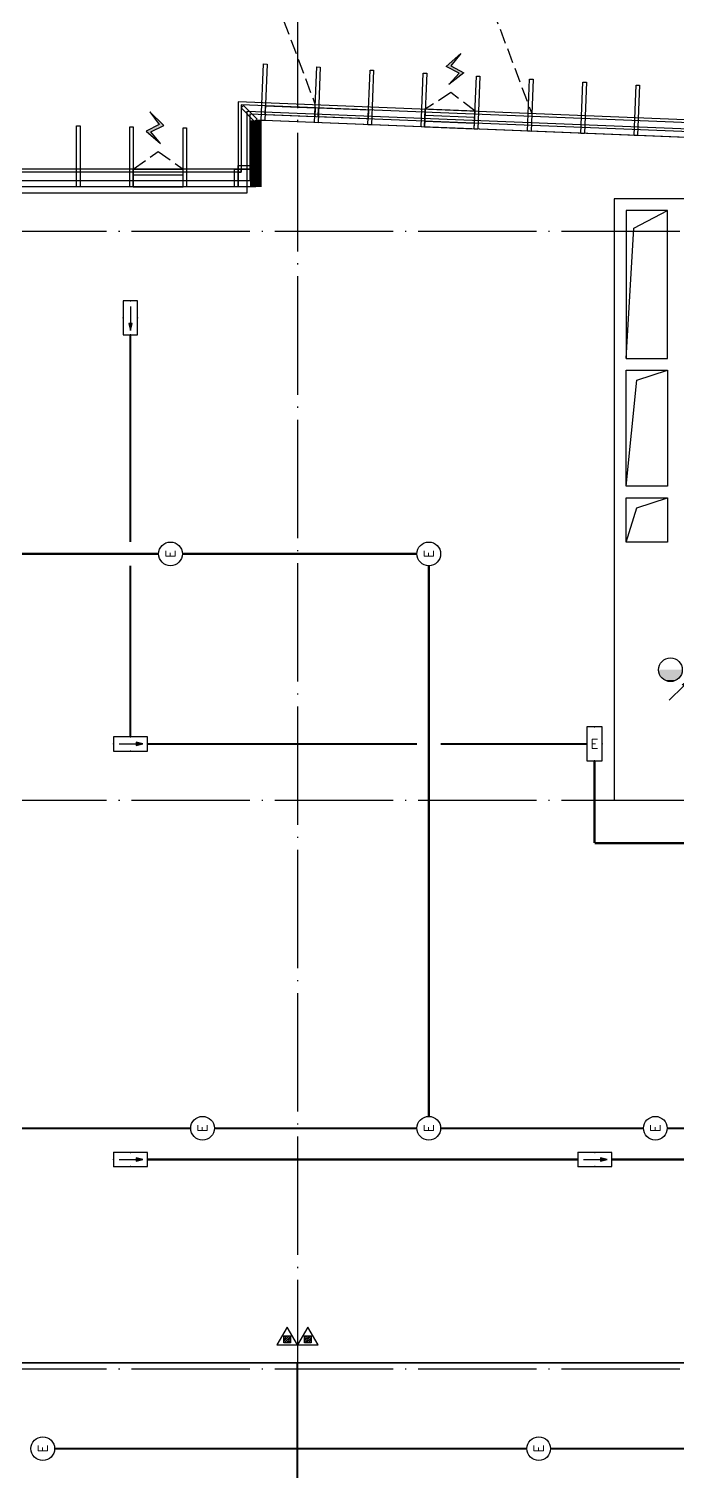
# Model space of a CAD drawing. Extents: x -2209072 to 495824, y -92434 to 572724.
# Drawn here: x -4153 to 6795, y 334894 to 359240 of the extents above; entities that cross this region are included whole.
import ezdxf
from ezdxf.enums import TextEntityAlignment as Align

# ---------------------------------------------------------------- set-up
doc = ezdxf.new("R2010")
doc.units = 0
doc.header["$LTSCALE"] = 1000
doc.header["$MEASUREMENT"] = 0
for name, pattern in [('6#7#幕墙$0$$1$DASH', [0.35, 0.25, -0.1]), ('6#7#幕墙$0$DASH', [0.35, 0.25, -0.1]), ('DASH', [0.35, 0.25, -0.1]), ('X-104 6#7#平面$0$104-1112 结构$0$$AUDIT_BAD_LTYPE1', [0]), ('X-104 6#7#平面$0$DASH', [0.35, 0.25, -0.1]), ('X-104 6#7#平面$0$DOTE', [2.42, 2, -0.2, 0.02, -0.2])]:
    doc.linetypes.add(name, pattern=pattern)
doc.layers.get('0').update_dxf_attribs({"linetype": 'CONTINUOUS'})
for name, color, linetype in [('6#7#幕墙$0$04-电动窗', 1, 'CONTINUOUS'), ('6#7#幕墙$0$A-C_玻璃幕墙', 140, 'CONTINUOUS'), ('6#7#幕墙$0$A-C_窗', 140, 'CONTINUOUS'), ('6#7#幕墙$0$A-TECH_结构', 21, 'CONTINUOUS'), ('6#7#幕墙$0$A屋顶风机$0$9#楼合院$0$WALL', 8, 'CONTINUOUS'), ('EQUIP-照明', 3, 'CONTINUOUS'), ('LWIRE', 4, 'CONTINUOUS'), ('WIRE-应急', 2, 'DASH'), ('X-104 6#7#平面$0$A-SUR_看线', 231, 'CONTINUOUS'), ('X-104 6#7#平面$0$A-TECH_结构', 21, 'CONTINUOUS'), ('X-104 6#7#平面$0$A_AXIS-轴线', 36, 'X-104 6#7#平面$0$DOTE'), ('X-104 6#7#平面$0$EQUIP_消防-01', 7, 'CONTINUOUS')]:
    doc.layers.add(name, color=color, linetype=linetype)
doc.layers.add('X-104 6#7#平面$0$000套内', color=226, linetype='CONTINUOUS', lineweight=30, plot=False)
doc.styles.add('_TEL_DIM', font='SIMPLEX', dxfattribs={"width": 0.8, "height": 3.5, "bigfont": 'HZTXT'})
doc.styles.get("Standard").update_dxf_attribs({"font": 'gbenor.shx', "bigfont": 'gbcbig.shx'})

# ---------------------------------------------------------------- blocks, each defined once
blk = doc.blocks.new('$equip$00001838')
blk.add_circle((0, 0), 0.5)
at = {"color": 7, "style": '_TEL_DIM'}
blk.add_attdef('$TEXT$', text='', height=0.4, dxfattribs=at).set_placement((0, 0), align=Align.MIDDLE_CENTER)
at = {"color": 7, "style": '_TEL_DIM', "flags": 1}
blk.add_attdef('A', text='', height=0.00002, dxfattribs=at).set_placement((0, 0), align=Align.MIDDLE_CENTER)
blk = doc.blocks.new('$equip_U$00000189(HT0843)')
at = {"color": 2}
for p, q in [((-0.72, 0.66), (-0.72, 0)), ((0.72, 0.66), (-0.72, 0.66)), ((0.72, 0), (0.72, 0.66)), ((-0.72, 0), (0.72, 0))]:
    blk.add_line(p, q, dxfattribs=at)
at = {"color": 2, "const_width": 0.0125}
for points in [[(0.72, 0.66), (0.72, 0.66), (-0.72, 0.66)], [(-0.72, 0.66), (-0.72, 0)], [(0.72, 0), (0.72, 0.66)], [(-0.72, 0), (0.72, 0)]]:
    blk.add_lwpolyline(points, dxfattribs=at)
at = {"color": 2}
blk.add_lwpolyline([(-0.72, 0.66), (-0.72, 0)], dxfattribs=at)
for p in [(0, 0.66), (-0.72, 0.33), (0, 0), (0.72, 0.33)]:
    blk.add_point(p)
at = {"color": 7, "style": '_TEL_DIM'}
blk.add_attdef('$TEXT$', text='', height=0.4, dxfattribs=at).set_placement((0, 0.33), align=Align.MIDDLE_CENTER)
at = {"color": 7, "style": '_TEL_DIM', "flags": 1}
blk.add_attdef('A', text='', height=0.000025, dxfattribs=at).set_placement((0, 0), align=Align.MIDDLE_CENTER)
blk = doc.blocks.new('$equip$00002540')
blk.add_hatch(color=256).paths.add_polyline_path([(0.24, 0.372), (0.24, 0.228), (0.528, 0.3)])
for p, q in [((-0.72, 0.6), (-0.72, 0)), ((0.72, 0.6), (-0.72, 0.6)), ((-0.72, 0), (0.72, 0)), ((0.24, 0.372), (0.24, 0.228)), ((0.528, 0.3), (0.24, 0.372)), ((0.24, 0.228), (0.528, 0.3)), ((0.72, 0), (0.72, 0.6))]:
    blk.add_line(p, q)
at = {"color": 7}
blk.add_line((-0.48, 0.3), (0.48, 0.3), dxfattribs=at)
at = {"const_width": 0.02}
blk.add_lwpolyline([(-0.72, 0.6), (-0.72, 0), (0.72, 0), (0.72, 0.6), (-0.72, 0.6), (-0.72, 0)], dxfattribs=at)
for p in [(-0.72, 0.3), (0, 0.6), (0, 0), (0.72, 0.3)]:
    blk.add_point(p)
at = {"color": 7, "style": '_TEL_DIM', "flags": 1}
blk.add_attdef('A', text='', height=0.00002, dxfattribs=at).set_placement((0, 0), align=Align.MIDDLE_CENTER)
blk = doc.blocks.new('$equip$00001151')
blk.add_circle((0, 0.5), 0.5)
for points in [[(0.433, 0.25), (-0.433, 0.25), (0.5, 0.5), (-0.5, 0.5)], [(0.25, 0.067), (-0.25, 0.067), (0.433, 0.25), (-0.433, 0.25)], [(0, 0), (0, 0), (0.25, 0.067), (-0.25, 0.067)]]:
    blk.add_solid(points)
at = {"flags": 9}
blk.add_attdef('A', (0, 0), '', height=0.00002, dxfattribs=at)
blk = doc.blocks.new('$TelecSys$00000081')
for p, q in [((0.104, 0.104), (0.104, 0.104)), ((-1.15, -1.15), (-0.55, -0.55)), ((-0.104, -0.104), (-0.104, -0.104))]:
    blk.add_line(p, q)
at = {"const_width": 0.142}
blk.add_lwpolyline([(0.071, 0, 1), (-0.071, 0, 1)], format="xyb", close=True, dxfattribs=at)
blk.add_solid([(-0.62, -0.48), (-0.48, -0.62), (-0.1, -0.1)])
at = {"width": 0.8, "flags": 9}
blk.add_attdef('A', (0, 0), '', height=0.00002, rotation=180, dxfattribs=at)
blk = doc.blocks.new('*U1301')
at = {"layer": 'X-104 6#7#平面$0$A_AXIS-轴线'}
blk.add_line((8400, 25700), (8400, -6500), dxfattribs=at)
for points in [[(-6500, 19200), (55852, 19200)], [(-6500, 9600), (55852, 9600)], [(-6500, 0), (55852, 0)]]:
    blk.add_lwpolyline(points, dxfattribs=at)
blk = doc.blocks.new('X-104 6#7#平面$0$fgh')
at = {"layer": 'X-104 6#7#平面$0$A-TECH_结构'}
blk.add_lwpolyline([(24000, 139219), (24000, 132650), (21300, 132650), (21300, 139328), (7700, 139875), (7700, 138750), (-2000, 138750), (-2000, 114380), (22389, 116150), (44500, 116150)], dxfattribs=at)
blk = doc.blocks.new('X-104 6#7#平面$0$fdgfh')
at = {"layer": 'X-104 6#7#平面$0$A-TECH_结构'}
for points in [[(250, 5450), (380, 7654), (950, 7950)], [(22800, 7942), (22287, 7751), (22100, 5600)], [(7200, 5850), (6740, 5640), (6600, 4050)], [(22800, 5400), (22261, 5328), (22100, 2050)], [(250, 3300), (430, 5086), (950, 5253)], [(250, 2350), (430, 2933), (950, 3100)], [(8400, 2050), (7740, 1840), (7600, 200)]]:
    blk.add_lwpolyline(points, dxfattribs=at)
for points in [[(250, 5450), (950, 5450), (950, 7950), (250, 7950)], [(22800, 7950), (22800, 7950), (22800, 7950), (22100, 7950), (22100, 5600), (22800, 5600), (22800, 7950)], [(6600, 5850), (7200, 5850), (7200, 4050), (6600, 4050)], [(22100, 2050), (22800, 2050), (22800, 5400), (22100, 5400)], [(250, 5253), (950, 5253), (950, 3300), (250, 3300)], [(250, 3100), (950, 3100), (950, 2350), (250, 2350)], [(7600, 2050), (8400, 2050), (8400, 200), (7600, 200)]]:
    blk.add_lwpolyline(points, close=True, dxfattribs=at)
blk = doc.blocks.new('6#7#幕墙$0$jiao')
at = {"layer": '6#7#幕墙$0$A-C_窗'}
blk.add_lwpolyline([(51079, -1171), (51308, -1400), (51350, -1358), (51121, -1129)], close=True, dxfattribs=at)
blk = doc.blocks.new('*U1672')
blk.add_lwpolyline([(-1360, 0), (-520, 0), (-520, -150), (-1360, -150)], close=True)
blk = doc.blocks.new('*U1585')
at = {"layer": '6#7#幕墙$0$A-C_玻璃幕墙', "rotation": 179.9999379632255}
for p in [(-1390, -75), (-490, -75)]:
    blk.add_blockref('*U1672', p, dxfattribs=at)
blk = doc.blocks.new('6#7#幕墙$0$900kaiqishan')
at = {"layer": '6#7#幕墙$0$04-电动窗'}
h = blk.add_hatch(color=1, dxfattribs=at)
h.dxf.hatch_style = 1
h.paths.add_polyline_path([(958, 485), (795, 680), (1016, 789), (777, 1018), (937, 802), (716, 693)])
at = {"layer": '6#7#幕墙$0$04-电动窗', "color": 1}
blk.add_lwpolyline([(958, 485), (795, 680), (1016, 789), (777, 1018), (937, 802), (716, 693), (958, 485)], close=True, dxfattribs=at)
at = {"layer": '6#7#幕墙$0$A-C_窗'}
for p, q in [((500, 50), (1340, 50)), ((500, -250), (500, 50)), ((1340, -250), (1340, 50)), ((1340, -50), (500, -50)), ((1340, -150), (500, -150)), ((500, -250), (1340, -250))]:
    blk.add_line(p, q, dxfattribs=at)
at = {"layer": '6#7#幕墙$0$A-C_窗', "linetype": '6#7#幕墙$0$DASH'}
blk.add_lwpolyline([(500, 50), (920, 350), (1340, 50)], dxfattribs=at)
blk = doc.blocks.new('6#7#幕墙$0$HSKASHKJSHKA')
at = {"layer": '6#7#幕墙$0$A-C_玻璃幕墙'}
for points in [[(-168, 357911), (-228, 357913), (-189, 358868), (-129, 358865)], [(731, 357875), (671, 357877), (709, 358817), (769, 358814)], [(1631, 357839), (1571, 357841), (1608, 358765), (1668, 358763)], [(2530, 357803), (2470, 357805), (2507, 358714), (2567, 358712)], [(3429, 357766), (3369, 357769), (3405, 358663), (3465, 358661)], [(4328, 357730), (4269, 357733), (4304, 358612), (4364, 358609)], [(5228, 357694), (5168, 357696), (5203, 358561), (5263, 358558)], [(6127, 357658), (6067, 357660), (6101, 358510), (6161, 358507)]]:
    blk.add_lwpolyline(points, close=True, dxfattribs=at)
at = {"color": 0, "linetype": 'ByBlock', "lineweight": -2, "transparency": 16777216, "rotation": 357.6961033128682}
blk.add_blockref('*U1585', (708, 358051), dxfattribs=at)
at = {"layer": '6#7#幕墙$0$A-C_玻璃幕墙', "xscale": -1, "rotation": 357.6960412297571}
blk.add_blockref('6#7#幕墙$0$900kaiqishan', (3879, 357998), dxfattribs=at)
blk = doc.blocks.new('6#7#幕墙$0$ZHAUNJIAOBAOWEN')
at = {"layer": '6#7#幕墙$0$A-C_玻璃幕墙'}
for points in [[(51040, -1350), (51100, -1350), (51100, -1650), (51040, -1650)], [(51400, -1290), (51400, -1350), (51100, -1350), (51100, -1290)]]:
    blk.add_lwpolyline(points, close=True, dxfattribs=at)
at = {"layer": '6#7#幕墙$0$A-C_窗'}
for points in [[(51100, -1350), (51400, -1350), (51400, -1650), (51100, -1650)], [(51150, -1400), (51150, -1350), (51300, -1350), (51300, -1550), (51100, -1550), (51100, -1400)]]:
    blk.add_lwpolyline(points, close=True, dxfattribs=at)
blk = doc.blocks.new('6#7#幕墙$0$A$C1B0437AB')
at = {"layer": '6#7#幕墙$0$A-C_窗', "rotation": 180}
blk.add_blockref('6#7#幕墙$0$ZHAUNJIAOBAOWEN', (51100, -1350), dxfattribs=at)
blk = doc.blocks.new('6#7#幕墙')
at = {"layer": '6#7#幕墙$0$A-C_玻璃幕墙'}
for points in [[(-10319, 331880), (14381, 333672), (36781, 333672), (36781, 334972), (43381, 334972), (43381, 356872), (36781, 356872), (36781, 357626), (20486, 357161), (-619, 358010), (-619, 356872), (-10319, 356872)], [(-10269, 331933), (14379, 333722), (36731, 333722), (36731, 335022), (43331, 335022), (43331, 356822), (36731, 356822), (36731, 357574), (20485, 357111), (-569, 357958), (-569, 356822), (-10269, 356822)], [(-10119, 332095), (14374, 333872), (36581, 333872), (36581, 335172), (43181, 335172), (43181, 356672), (36581, 356672), (36581, 357420), (20485, 356961), (-419, 357802), (-419, 356672), (-10119, 356672)], [(-3349, 357602), (-3289, 357602), (-3289, 356572), (-3349, 356572)], [(-2449, 357587), (-2389, 357587), (-2389, 356572), (-2449, 356572)], [(-1549, 357572), (-1489, 357572), (-1489, 356572), (-1549, 356572)]]:
    blk.add_lwpolyline(points, close=True, dxfattribs=at)
at = {"layer": '6#7#幕墙$0$A-TECH_结构'}
blk.add_lwpolyline([(-10019, 332202), (14370, 333972), (36481, 333972), (36481, 335272), (43081, 335272), (43081, 356572), (36481, 356572), (36481, 357317), (20484, 356861), (-319, 357697), (-319, 356572), (-10019, 356572)], close=True, dxfattribs=at)
at = {"layer": '6#7#幕墙$0$A屋顶风机$0$9#楼合院$0$WALL', "linetype": '6#7#幕墙$0$$1$DASH'}
for points in [[(-842, 362003), (684, 357960)], [(2815, 361853), (4341, 357810)]]:
    blk.add_lwpolyline(points, dxfattribs=at)
at = {"layer": '6#7#幕墙$0$A-C_玻璃幕墙'}
blk.add_blockref('6#7#幕墙$0$900kaiqishan', (-2889, 356822), dxfattribs=at)
at = {"layer": '6#7#幕墙$0$A-C_窗'}
blk.add_blockref('6#7#幕墙$0$HSKASHKJSHKA', (0, -220), dxfattribs=at)
at = {"layer": '6#7#幕墙$0$A-C_窗', "rotation": 180}
for name, p in [('6#7#幕墙$0$jiao', (50781, 356547)), ('6#7#幕墙$0$A$C1B0437AB', (-619, 356872))]:
    blk.add_blockref(name, p, dxfattribs=at)
blk = doc.blocks.new('X-104 6#7#平面$0$$TWTSYS$00000546')
h = blk.add_hatch()
h.set_pattern_fill('ANSI31', color=256, scale=200, style=0)
h.set_pattern_definition([(45, (-38543.802, -6670.83), (-17.67767, 17.67767), [])])
h.paths.add_polyline_path([(-65, 174), (65, 174), (65, 44), (-65, 44)])
for points in [[(0, 344), (-198, 0), (198, 0)], [(-65, 174), (65, 174), (65, 44), (-65, 44)]]:
    blk.add_lwpolyline(points, close=True)
blk = doc.blocks.new('X-104 6#7#平面$0$灭火器2')
at = {"layer": 'X-104 6#7#平面$0$EQUIP_消防-01', "xscale": 0.88, "yscale": 0.88, "zscale": 0.88, "rotation": 90}
for p in [(-4049632, -27064), (-4049632, -27413)]:
    blk.add_blockref('X-104 6#7#平面$0$$TWTSYS$00000546', p, dxfattribs=at)
blk = doc.blocks.new('X-104 6#7#平面$0$A$C61334207')
at = {"layer": 'X-104 6#7#平面$0$EQUIP_消防-01', "rotation": 270}
blk.add_blockref('X-104 6#7#平面$0$灭火器2', (27621, -3712608), dxfattribs=at)
blk = doc.blocks.new('X-104 6#7#平面')
at = {"color": 1, "linetype": 'X-104 6#7#平面$0$DASH', "ltscale": 2, "const_width": 200}
blk.add_lwpolyline([(-319, 356573), (-319, 357698)], dxfattribs=at)
at = {"layer": 'X-104 6#7#平面$0$000套内'}
blk.add_lwpolyline([(6996, 357553), (6996, 356373), (5731, 356373), (5731, 346223), (11581, 346223), (11581, 345723), (13481, 345723), (13481, 346223), (14381, 346223), (14381, 333823), (14381, 333823), (-10269, 332034), (-10269, 356473), (-469, 356473), (-469, 357853), (6996, 357553)], dxfattribs=at)
at = {"layer": 'X-104 6#7#平面$0$A-SUR_看线', "linetype": 'X-104 6#7#平面$0$DASH', "ltscale": 2, "const_width": 30}
for points in [[(8781, 345624), (8781, 336723), (-10019, 336723)], [(381, 336723), (381, 332957)]]:
    blk.add_lwpolyline(points, dxfattribs=at)
at = {"linetype": 'X-104 6#7#平面$0$104-1112 结构$0$$AUDIT_BAD_LTYPE1'}
blk.add_blockref('X-104 6#7#平面$0$A$C61334207', (0, 0), dxfattribs=at)
for name, p in [('6#7#幕墙', (0, 0)), ('*U1301', (-8019, 336623))]:
    blk.add_blockref(name, p)
at = {"layer": 'X-104 6#7#平面$0$A-TECH_结构'}
for name, p in [('X-104 6#7#平面$0$fgh', (-8019, 217823)), ('X-104 6#7#平面$0$fdgfh', (5681, 348223))]:
    blk.add_blockref(name, p, dxfattribs=at)

msp = doc.modelspace()

# ---------------------------------------------------------------- linework, layer by layer
at = {"layer": 'WIRE-应急', "linetype": 'DASH', "const_width": 35}
for points in [[(-2438, 354073), (-2438, 350578)], [(-5386, 350378), (-1961, 350378)], [(-1561, 350378), (2401, 350378)], [(-2438, 350178), (-2438, 347290)], [(2601, 340882), (2601, 350178)], [(-2150, 347170), (2401, 347170)], [(2801, 347170), (5267, 347170)], [(5399, 346882), (5399, 345495)], [(12236, 345495), (5399, 345495)], [(-5386, 340682), (-1420, 340682)], [(-1020, 340682), (2401, 340682)], [(2801, 340682), (6226, 340682)], [(6626, 340682), (10801, 340682)], [(-2150, 340155), (5115, 340155)], [(5691, 340155), (13141, 340155)], [(-3717, 335274), (4257, 335274)], [(4657, 335274), (10801, 335274)]]:
    msp.add_lwpolyline(points, dxfattribs=at)

# ---------------------------------------------------------------- block references
msp.add_blockref('X-104 6#7#平面', (0, 0))
at = {"layer": 'EQUIP-照明', "xscale": 400, "yscale": 400, "zscale": 400, "rotation": 270}
msp.add_blockref('$equip$00002540', (-2558, 354361), dxfattribs=at)
at = {"layer": 'EQUIP-照明', "xscale": 400, "yscale": 400, "zscale": 400, "rotation": 90}
for p in [(-1761, 350378), (2601, 350378), (-1220, 340682), (2601, 340682), (6426, 340682), (-3917, 335274), (4457, 335274)]:
    msp.add_blockref('$equip$00001838', p, dxfattribs=at).add_auto_attribs({'$TEXT$': 'E'})
at = {"layer": 'EQUIP-照明', "xscale": 400, "yscale": 400, "zscale": 400}
for name, p in [('$equip$00001151', (6681, 348222)), ('$equip$00002540', (-2438, 347050)), ('$equip$00002540', (-2438, 340035)), ('$equip$00002540', (5403, 340035))]:
    msp.add_blockref(name, p, dxfattribs=at)
at = {"layer": 'EQUIP-照明'}
ref = msp.add_blockref('$equip_U$00000189(HT0843)', (5531, 347170), dxfattribs=dict(at, xscale=400, yscale=400, zscale=400, rotation=90))
ref.add_attrib('$TEXT$', 'E', dxfattribs={"layer": '0', "color": 7, "height": 160, "style": '_TEL_DIM'}).set_placement((5399, 347170), align=Align.MIDDLE_CENTER)
at = {"layer": 'LWIRE', "xscale": 400, "yscale": 400, "zscale": 400}
msp.add_blockref('$TelecSys$00000081', (7120, 348366), dxfattribs=at)

doc.saveas('drawing.dxf')
